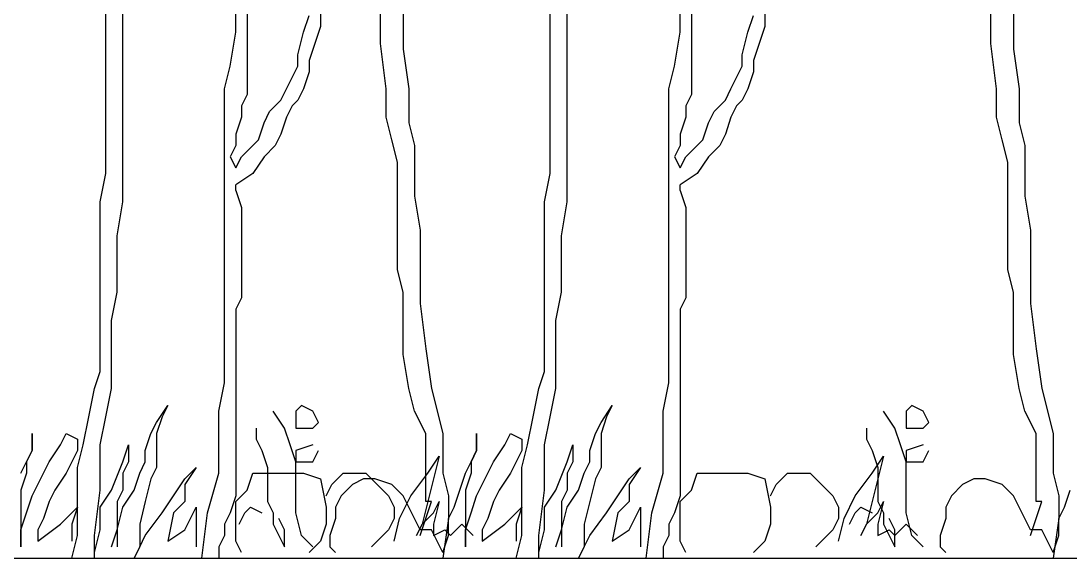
# Model space of a CAD drawing. Header units: millimetres. Extents: x 13268 to 164478, y 289082 to 363688.
# Drawn here: x 106673 to 111275, y 328505 to 330861 of the extents above; entities that cross this region are included whole.
import ezdxf

# ---------------------------------------------------------------- set-up
doc = ezdxf.new("R2010")
doc.units = ezdxf.units.MM
doc.layers.add('www.cad-blocks.net', color=7, linetype='Continuous')

# ---------------------------------------------------------------- blocks, each defined once
blk = doc.blocks.new('A$C44BD239E')
for p, q in [((3189, 2330.7), (3189, 2504.3)), ((5866.4, 2330.7), (5866.4, 2504.3)), ((1983.4, 2330.7), (1983.4, 2405.1)), ((2057.8, 2330.7), (2057.8, 2405.1)), ((2553.7, 2305.9), (2553.7, 2429.9)), ((2603.2, 2405.1), (2603.2, 2330.7)), ((2925.5, 2405.1), (2925.5, 2330.7)), ((3288.2, 2405.1), (3288.2, 2231.5)), ((3932.8, 2330.7), (3932.8, 2405.1)), ((4007.2, 2330.7), (4007.2, 2405.1)), ((4503.1, 2305.9), (4503.1, 2429.9)), ((4552.6, 2405.1), (4552.6, 2330.7)), ((4874.9, 2405.1), (4874.9, 2330.7)), ((5965.6, 2405.1), (5965.6, 2231.5)), ((2851.1, 2305.9), (2876, 2380.3)), ((4800.5, 2305.9), (4825.3, 2380.3)), ((1983.4, 2206.7), (1983.4, 2330.7)), ((2057.8, 2206.7), (2057.8, 2330.7)), ((2528.9, 2157.2), (2553.7, 2305.9)), ((2603.2, 2330.7), (2603.2, 2281.1)), ((2826.4, 2206.7), (2851.1, 2305.9)), ((2925.5, 2330.7), (2900.8, 2256.3)), ((3189, 2256.3), (3189, 2330.7)), ((3932.8, 2206.7), (3932.8, 2330.7)), ((4007.2, 2206.7), (4007.2, 2330.7)), ((4478.3, 2157.2), (4503.1, 2305.9)), ((4552.6, 2330.7), (4552.6, 2281.1)), ((4775.8, 2206.7), (4800.5, 2305.9)), ((4874.9, 2330.7), (4850.2, 2256.3)), ((5866.4, 2256.3), (5866.4, 2330.7)), ((2603.2, 2281.1), (2603.2, 2231.5)), ((2900.8, 2256.3), (2876, 2181.9)), ((3213.8, 2058), (3189, 2256.3)), ((4552.6, 2281.1), (4552.6, 2231.5)), ((4850.2, 2256.3), (4825.3, 2181.9)), ((5891.2, 2058), (5866.4, 2256.3)), ((2603.2, 2231.5), (2603.2, 2157.2)), ((3288.2, 2231.5), (3313, 2058)), ((4552.6, 2231.5), (4552.6, 2157.2)), ((5965.6, 2231.5), (5990.4, 2058)), ((1983.4, 2058), (1983.4, 2206.7)), ((2057.8, 2058), (2057.8, 2206.7)), ((2826.4, 2157.2), (2826.4, 2206.7)), ((2876, 2181.9), (2876, 2132.3)), ((3932.8, 2058), (3932.8, 2206.7)), ((4007.2, 2058), (4007.2, 2206.7)), ((4775.8, 2157.2), (4775.8, 2206.7)), ((4825.3, 2181.9), (4825.3, 2132.3)), ((2504, 2058), (2528.9, 2157.2)), ((2603.2, 2157.2), (2603.2, 2082.8)), ((2776.8, 2058), (2826.4, 2157.2)), ((2876, 2132.3), (2851.1, 2058)), ((4453.4, 2058), (4478.3, 2157.2)), ((4552.6, 2157.2), (4552.6, 2082.8)), ((4726.1, 2058), (4775.8, 2157.2)), ((4825.3, 2132.3), (4800.5, 2058)), ((2603.2, 2082.8), (2603.2, 2033.1)), ((4552.6, 2082.8), (4552.6, 2033.1)), ((1983.4, 1958.8), (1983.4, 2058)), ((2057.8, 1958.8), (2057.8, 2058)), ((2504, 1934), (2504, 2058)), ((2603.2, 2033.1), (2578.4, 1983.6)), ((2752, 2008.4), (2776.8, 2058)), ((2851.1, 2058), (2826.4, 2008.4)), ((3213.8, 1934), (3213.8, 2058)), ((3313, 2058), (3313, 1909.2)), ((3932.8, 1958.8), (3932.8, 2058)), ((4007.2, 1958.8), (4007.2, 2058)), ((4453.4, 1934), (4453.4, 2058)), ((4552.6, 2033.1), (4527.8, 1983.6)), ((4701.4, 2008.4), (4726.1, 2058)), ((4800.5, 2058), (4775.8, 2008.4)), ((5891.2, 1934), (5891.2, 2058)), ((5990.4, 2058), (5990.4, 1909.2)), ((2578.4, 1983.6), (2578.4, 1934)), ((2702.4, 1958.8), (2752, 2008.4)), ((2801.6, 1983.6), (2776.8, 1934)), ((2826.4, 2008.4), (2801.6, 1983.6)), ((4527.8, 1983.6), (4527.8, 1934)), ((4651.8, 1958.8), (4701.4, 2008.4)), ((4751, 1983.6), (4726.1, 1934)), ((4775.8, 2008.4), (4751, 1983.6)), ((1983.4, 1785.2), (1983.4, 1958.8)), ((2057.8, 1785.2), (2057.8, 1958.8)), ((2504, 1834.8), (2504, 1934)), ((2578.4, 1934), (2553.7, 1859.6)), ((2677.6, 1909.2), (2702.4, 1958.8)), ((2776.8, 1934), (2752, 1859.6)), ((3238.6, 1834.8), (3213.8, 1934)), ((3932.8, 1785.2), (3932.8, 1958.8)), ((4007.2, 1785.2), (4007.2, 1958.8)), ((4453.4, 1834.8), (4453.4, 1934)), ((4527.8, 1934), (4503.1, 1859.6)), ((4627, 1909.2), (4651.8, 1958.8)), ((4726.1, 1934), (4701.4, 1859.6)), ((5916.1, 1834.8), (5891.2, 1934)), ((2652.8, 1834.8), (2677.6, 1909.2)), ((3313, 1909.2), (3337.8, 1810)), ((4602.2, 1834.8), (4627, 1909.2)), ((5990.4, 1909.2), (6015.2, 1810)), ((2553.7, 1859.6), (2553.7, 1810)), ((2752, 1859.6), (2727.2, 1810)), ((4503.1, 1859.6), (4503.1, 1810)), ((4701.4, 1859.6), (4676.6, 1810)), ((2504, 1686), (2504, 1834.8)), ((2553.7, 1810), (2528.9, 1760.4)), ((2578.4, 1760.4), (2628.1, 1810)), ((2628.1, 1810), (2652.8, 1834.8)), ((2727.2, 1810), (2677.6, 1760.4)), ((3263.4, 1735.6), (3238.6, 1834.8)), ((3337.8, 1810), (3337.8, 1686)), ((4453.4, 1686), (4453.4, 1834.8)), ((4503.1, 1810), (4478.3, 1760.4)), ((4527.8, 1760.4), (4577.5, 1810)), ((4577.5, 1810), (4602.2, 1834.8)), ((4676.6, 1810), (4627, 1760.4)), ((5940.8, 1735.6), (5916.1, 1834.8)), ((6015.2, 1810), (6015.2, 1686)), ((1983.4, 1686), (1983.4, 1785.2)), ((2057.8, 1686), (2057.8, 1785.2)), ((2528.9, 1760.4), (2553.7, 1710.8)), ((2553.7, 1710.8), (2578.4, 1760.4)), ((2677.6, 1760.4), (2628.1, 1686)), ((3932.8, 1686), (3932.8, 1785.2)), ((4007.2, 1686), (4007.2, 1785.2)), ((4478.3, 1760.4), (4503.1, 1710.8)), ((4503.1, 1710.8), (4527.8, 1760.4)), ((4627, 1760.4), (4577.5, 1686)), ((3263.4, 1611.7), (3263.4, 1735.6)), ((5940.8, 1611.7), (5940.8, 1735.6)), ((1958.6, 1562), (1983.4, 1686)), ((2057.8, 1562), (2057.8, 1686)), ((2504, 1586.8), (2504, 1686)), ((2628.1, 1686), (2553.7, 1636.4)), ((3337.8, 1686), (3337.8, 1586.8)), ((3908, 1562), (3932.8, 1686)), ((4007.2, 1562), (4007.2, 1686)), ((4453.4, 1586.8), (4453.4, 1686)), ((4577.5, 1686), (4503.1, 1636.4)), ((6015.2, 1686), (6015.2, 1586.8)), ((2553.7, 1611.7), (2553.7, 1636.4)), ((2553.7, 1611.7), (2578.4, 1537.3)), ((3263.4, 1512.5), (3263.4, 1611.7)), ((4503.1, 1611.7), (4503.1, 1636.4)), ((4503.1, 1611.7), (4527.8, 1537.3)), ((5940.8, 1512.5), (5940.8, 1611.7)), ((2504, 1487.6), (2504, 1586.8)), ((3337.8, 1586.8), (3362.6, 1438.1)), ((4453.4, 1487.6), (4453.4, 1586.8)), ((6015.2, 1586.8), (6040, 1438.1)), ((1958.6, 1413.3), (1958.6, 1562)), ((2033, 1413.3), (2057.8, 1562)), ((2578.4, 1537.3), (2578.4, 1487.6)), ((3908, 1413.3), (3908, 1562)), ((3982.4, 1413.3), (4007.2, 1562)), ((4527.8, 1537.3), (4527.8, 1487.6)), ((2504, 1314.1), (2504, 1487.6)), ((2578.4, 1487.6), (2578.4, 1413.3)), ((3263.4, 1363.7), (3263.4, 1512.5)), ((4453.4, 1314.1), (4453.4, 1487.6)), ((4527.8, 1487.6), (4527.8, 1413.3)), ((5940.8, 1363.7), (5940.8, 1512.5)), ((3362.6, 1438.1), (3362.6, 1264.5)), ((6040, 1438.1), (6040, 1264.5)), ((1958.6, 1264.5), (1958.6, 1413.3)), ((2033, 1264.5), (2033, 1413.3)), ((2578.4, 1413.3), (2578.4, 1363.7)), ((3908, 1264.5), (3908, 1413.3)), ((3982.4, 1264.5), (3982.4, 1413.3)), ((4527.8, 1413.3), (4527.8, 1363.7)), ((2578.4, 1363.7), (2578.4, 1289.3)), ((3263.4, 1264.5), (3263.4, 1363.7)), ((4527.8, 1363.7), (4527.8, 1289.3)), ((5940.8, 1264.5), (5940.8, 1363.7)), ((2504, 1115.7), (2504, 1314.1)), ((2578.4, 1289.3), (2578.4, 1239.8)), ((4453.4, 1115.7), (4453.4, 1314.1)), ((4527.8, 1289.3), (4527.8, 1239.8)), ((1958.6, 1165.4), (1958.6, 1264.5)), ((2033, 1165.4), (2033, 1264.5)), ((3288.2, 1165.4), (3263.4, 1264.5)), ((3362.6, 1264.5), (3362.6, 1115.7)), ((3908, 1165.4), (3908, 1264.5)), ((3982.4, 1165.4), (3982.4, 1264.5)), ((5965.6, 1165.4), (5940.8, 1264.5)), ((6040, 1264.5), (6040, 1115.7)), ((2578.4, 1239.8), (2578.4, 1140.6)), ((4527.8, 1239.8), (4527.8, 1140.6)), ((1958.6, 1041.4), (1958.6, 1165.4)), ((2008.2, 1041.4), (2033, 1165.4)), ((3288.2, 1066.2), (3288.2, 1165.4)), ((3908, 1041.4), (3908, 1165.4)), ((3957.6, 1041.4), (3982.4, 1165.4)), ((5965.6, 1066.2), (5965.6, 1165.4)), ((2504, 892.6), (2504, 1115.7)), ((2578.4, 1140.6), (2553.7, 1091)), ((3362.6, 1115.7), (3387.3, 917.4)), ((4453.4, 892.6), (4453.4, 1115.7)), ((4527.8, 1140.6), (4503.1, 1091)), ((6040, 1115.7), (6064.8, 917.4)), ((2553.7, 1091), (2553.7, 1016.6)), ((3288.2, 892.6), (3288.2, 1066.2)), ((4503.1, 1091), (4503.1, 1016.6)), ((5965.6, 892.6), (5965.6, 1066.2)), ((1958.6, 917.4), (1958.6, 1041.4)), ((2008.2, 917.4), (2008.2, 1041.4)), ((2553.7, 1016.6), (2553.7, 942.2)), ((3908, 917.4), (3908, 1041.4)), ((3957.6, 917.4), (3957.6, 1041.4)), ((4503.1, 1016.6), (4503.1, 942.2)), ((2553.7, 942.2), (2553.7, 892.6)), ((4503.1, 942.2), (4503.1, 892.6)), ((1958.6, 818.2), (1958.6, 917.4)), ((2008.2, 818.2), (2008.2, 917.4)), ((2504, 768.6), (2504, 892.6)), ((2553.7, 892.6), (2553.7, 818.2)), ((3313, 743.8), (3288.2, 892.6)), ((3387.3, 917.4), (3412.2, 743.8)), ((3908, 818.2), (3908, 917.4)), ((3957.6, 818.2), (3957.6, 917.4)), ((4453.4, 768.6), (4453.4, 892.6)), ((4503.1, 892.6), (4503.1, 818.2)), ((5990.4, 743.8), (5965.6, 892.6)), ((6064.8, 917.4), (6089.6, 743.8)), ((1933.8, 743.8), (1958.6, 818.2)), ((2008.2, 743.8), (2008.2, 818.2)), ((2553.7, 818.2), (2553.7, 768.6)), ((3883.2, 743.8), (3908, 818.2)), ((3957.6, 743.8), (3957.6, 818.2)), ((4503.1, 818.2), (4503.1, 768.6)), ((1909.1, 619.9), (1933.8, 743.8)), ((1983.4, 619.9), (2008.2, 743.8)), ((2479.3, 644.7), (2504, 768.6)), ((2553.7, 768.6), (2553.7, 743.8)), ((2553.7, 743.8), (2553.7, 669.4)), ((3337.8, 644.7), (3313, 743.8)), ((3412.2, 743.8), (3461.7, 545.5)), ((3858.4, 619.9), (3883.2, 743.8)), ((3932.8, 619.9), (3957.6, 743.8)), ((4428.7, 644.7), (4453.4, 768.6)), ((4503.1, 768.6), (4503.1, 743.8)), ((4503.1, 743.8), (4503.1, 669.4)), ((6015.2, 644.7), (5990.4, 743.8)), ((6089.6, 743.8), (6139.1, 545.5)), ((2206.6, 595.1), (2256.2, 669.4)), ((2256.2, 669.4), (2231.3, 619.9)), ((2479.3, 495.9), (2479.3, 644.7)), ((2553.7, 669.4), (2553.7, 619.9)), ((2767.5, 570.3), (2718, 644.7)), ((2841.9, 669.4), (2817.2, 644.7)), ((2817.2, 644.7), (2817.2, 570.3)), ((2891.5, 644.7), (2841.9, 669.4)), ((2916.3, 595.1), (2891.5, 644.7)), ((3387.3, 545.5), (3337.8, 644.7)), ((4156, 595.1), (4205.5, 669.4)), ((4205.5, 669.4), (4180.7, 619.9)), ((4428.7, 495.9), (4428.7, 644.7)), ((4503.1, 669.4), (4503.1, 619.9)), ((5444.9, 570.3), (5395.4, 644.7)), ((5519.3, 669.4), (5494.6, 644.7)), ((5494.6, 644.7), (5494.6, 570.3)), ((5569, 644.7), (5519.3, 669.4)), ((5593.7, 595.1), (5569, 644.7)), ((6064.8, 545.5), (6015.2, 644.7)), ((1884.2, 495.9), (1909.1, 619.9)), ((1958.6, 495.9), (1983.4, 619.9)), ((2231.3, 619.9), (2206.6, 545.5)), ((2553.7, 619.9), (2553.7, 570.3)), ((3833.6, 495.9), (3858.4, 619.9)), ((3908, 495.9), (3932.8, 619.9)), ((4180.7, 619.9), (4156, 545.5)), ((4503.1, 619.9), (4503.1, 570.3)), ((2181.8, 545.5), (2206.6, 595.1)), ((2553.7, 570.3), (2553.7, 495.9)), ((2643.6, 570.3), (2643.6, 520.7)), ((2792.3, 495.9), (2767.5, 570.3)), ((2817.2, 570.3), (2891.5, 570.3)), ((2891.5, 570.3), (2916.3, 595.1)), ((4131.2, 545.5), (4156, 595.1)), ((4503.1, 570.3), (4503.1, 495.9)), ((5321, 570.3), (5321, 520.7)), ((5469.8, 495.9), (5444.9, 570.3)), ((5494.6, 570.3), (5569, 570.3)), ((5569, 570.3), (5593.7, 595.1)), ((1661.1, 471.1), (1661.1, 545.5)), ((1661.1, 545.5), (1661.1, 471.1)), ((1785.1, 495.9), (1809.9, 545.5)), ((1809.9, 545.5), (1859.4, 520.7)), ((1859.4, 520.7), (1859.4, 471.1)), ((2157, 471.1), (2181.8, 545.5)), ((2206.6, 545.5), (2206.6, 495.9)), ((2643.6, 520.7), (2668.4, 471.1)), ((3387.3, 446.3), (3387.3, 545.5)), ((3461.7, 545.5), (3461.7, 371.9)), ((3610.5, 471.1), (3610.5, 545.5)), ((3610.5, 545.5), (3610.5, 471.1)), ((3734.5, 495.9), (3759.2, 545.5)), ((3759.2, 545.5), (3808.8, 520.7)), ((3808.8, 520.7), (3808.8, 471.1)), ((4106.3, 471.1), (4131.2, 545.5)), ((4156, 545.5), (4156, 495.9)), ((5321, 520.7), (5345.8, 471.1)), ((6064.8, 446.3), (6064.8, 545.5)), ((6139.1, 545.5), (6139.1, 371.9)), ((1636.3, 421.5), (1661.1, 471.1)), ((1661.1, 471.1), (1636.3, 421.5)), ((1735.5, 421.5), (1785.1, 495.9)), ((1859.4, 471.1), (1834.7, 421.5)), ((1859.4, 396.7), (1884.2, 495.9)), ((1958.6, 396.7), (1958.6, 495.9)), ((2057.8, 421.5), (2082.6, 495.9)), ((2082.6, 495.9), (2082.6, 421.5)), ((2157, 421.5), (2157, 471.1)), ((2206.6, 495.9), (2206.6, 446.3)), ((2479.3, 371.9), (2479.3, 495.9)), ((2553.7, 495.9), (2553.7, 446.3)), ((2668.4, 471.1), (2693.1, 396.7)), ((2817.2, 421.5), (2792.3, 495.9)), ((2891.5, 495.9), (2817.2, 471.1)), ((2817.2, 471.1), (2817.2, 421.5)), ((2891.5, 421.5), (2916.3, 471.1)), ((3585.7, 421.5), (3610.5, 471.1)), ((3610.5, 471.1), (3585.7, 421.5)), ((3684.9, 421.5), (3734.5, 495.9)), ((3808.8, 471.1), (3784.1, 421.5)), ((3808.8, 396.7), (3833.6, 495.9)), ((3908, 396.7), (3908, 495.9)), ((4007.2, 421.5), (4032, 495.9)), ((4032, 495.9), (4032, 421.5)), ((4106.3, 421.5), (4106.3, 471.1)), ((4156, 495.9), (4156, 446.3)), ((4428.7, 371.9), (4428.7, 495.9)), ((4503.1, 495.9), (4503.1, 446.3)), ((5345.8, 471.1), (5370.6, 396.7)), ((5494.6, 421.5), (5469.8, 495.9)), ((5569, 495.9), (5494.6, 471.1)), ((5494.6, 471.1), (5494.6, 421.5)), ((5569, 421.5), (5593.7, 471.1)), ((1611.5, 371.9), (1636.3, 421.5)), ((1636.3, 421.5), (1636.3, 371.9)), ((1710.7, 371.9), (1735.5, 421.5)), ((1834.7, 421.5), (1809.9, 371.9)), ((2008.2, 297.5), (2057.8, 421.5)), ((2082.6, 421.5), (2057.8, 371.9)), ((2132.2, 371.9), (2157, 421.5)), ((2206.6, 446.3), (2206.6, 396.7)), ((2553.7, 446.3), (2553.7, 371.9)), ((2817.2, 421.5), (2891.5, 421.5)), ((2817.2, 371.9), (2817.2, 421.5)), ((3387.3, 347.2), (3387.3, 446.3)), ((3396.6, 371.9), (3446.2, 446.3)), ((3446.2, 446.3), (3421.4, 347.2)), ((3560.9, 371.9), (3585.7, 421.5)), ((3585.7, 421.5), (3585.7, 371.9)), ((3660.1, 371.9), (3684.9, 421.5)), ((3784.1, 421.5), (3759.2, 371.9)), ((3957.6, 297.5), (4007.2, 421.5)), ((4032, 421.5), (4007.2, 371.9)), ((4081.6, 371.9), (4106.3, 421.5)), ((4156, 446.3), (4156, 396.7)), ((4503.1, 446.3), (4503.1, 371.9)), ((5346, 371.9), (5395.6, 446.3)), ((5395.6, 446.3), (5370.8, 347.2)), ((5494.6, 421.5), (5569, 421.5)), ((5494.6, 371.9), (5494.6, 421.5)), ((6064.8, 347.2), (6064.8, 446.3)), ((1636.3, 371.9), (1611.5, 297.5)), ((1685.9, 322.3), (1710.7, 371.9)), ((1809.9, 371.9), (1760.3, 297.5)), ((1859.4, 297.5), (1859.4, 396.7)), ((1958.6, 297.5), (1958.6, 396.7)), ((2057.8, 371.9), (2057.8, 297.5)), ((2107.4, 297.5), (2132.2, 371.9)), ((2206.6, 396.7), (2181.8, 347.2)), ((2330.5, 347.2), (2380.1, 396.7)), ((2380.1, 396.7), (2330.5, 322.3)), ((2429.7, 198.4), (2479.3, 371.9)), ((2553.7, 371.9), (2553.7, 322.3)), ((2603.2, 297.5), (2628.1, 371.9)), ((2628.1, 371.9), (2702.4, 371.9)), ((2693.1, 396.7), (2693.1, 322.3)), ((2702.4, 371.9), (2776.8, 371.9)), ((2776.8, 371.9), (2851.1, 371.9)), ((2817.2, 322.3), (2817.2, 371.9)), ((2851.1, 371.9), (2925.5, 347.2)), ((2975.2, 322.3), (3024.7, 371.9)), ((3024.7, 371.9), (3074.3, 371.9)), ((3074.3, 371.9), (3123.9, 371.9)), ((3123.9, 371.9), (3223.1, 272.8)), ((3322.3, 272.8), (3396.6, 371.9)), ((3461.7, 371.9), (3486.5, 272.8)), ((3536.1, 297.5), (3560.9, 371.9)), ((3585.7, 371.9), (3560.9, 297.5)), ((3635.3, 322.3), (3660.1, 371.9)), ((3759.2, 371.9), (3709.7, 297.5)), ((3808.8, 297.5), (3808.8, 396.7)), ((3908, 297.5), (3908, 396.7)), ((4007.2, 371.9), (4007.2, 297.5)), ((4056.8, 297.5), (4081.6, 371.9)), ((4156, 396.7), (4131.2, 347.2)), ((4279.9, 347.2), (4329.5, 396.7)), ((4329.5, 396.7), (4279.9, 322.3)), ((4379.1, 198.4), (4428.7, 371.9)), ((4503.1, 371.9), (4503.1, 322.3)), ((4552.6, 297.5), (4577.5, 371.9)), ((4577.5, 371.9), (4651.8, 371.9)), ((4651.8, 371.9), (4726.1, 371.9)), ((4726.1, 371.9), (4800.5, 371.9)), ((4800.5, 371.9), (4874.9, 347.2)), ((4924.5, 322.3), (4974.1, 371.9)), ((4974.1, 371.9), (5023.7, 371.9)), ((5023.7, 371.9), (5073.2, 371.9)), ((5073.2, 371.9), (5172.4, 272.8)), ((5271.6, 272.8), (5346, 371.9)), ((5370.6, 396.7), (5370.6, 322.3)), ((5494.6, 322.3), (5494.6, 371.9)), ((6139.1, 371.9), (6164, 272.8)), ((1661.1, 272.8), (1685.9, 322.3)), ((2181.8, 347.2), (2157, 248)), ((2280.9, 272.8), (2330.5, 347.2)), ((2330.5, 322.3), (2330.5, 248)), ((2553.7, 322.3), (2553.7, 272.8)), ((2693.1, 322.3), (2693.1, 248)), ((2817.2, 248), (2817.2, 322.3)), ((2925.5, 347.2), (2950.3, 223.1)), ((2950.3, 272.8), (2975.2, 322.3)), ((3065.1, 322.3), (3015.5, 272.8)), ((3114.6, 347.2), (3065.1, 322.3)), ((3164.3, 347.2), (3114.6, 347.2)), ((3238.6, 322.3), (3164.3, 347.2)), ((3288.2, 272.8), (3238.6, 322.3)), ((3387.3, 248), (3387.3, 347.2)), ((3421.4, 347.2), (3396.6, 248)), ((3610.5, 272.8), (3635.3, 322.3)), ((4131.2, 347.2), (4106.3, 248)), ((4230.3, 272.8), (4279.9, 347.2)), ((4279.9, 322.3), (4279.9, 248)), ((4503.1, 322.3), (4503.1, 272.8)), ((4874.9, 347.2), (4899.7, 223.1)), ((4899.7, 272.8), (4924.5, 322.3)), ((5370.8, 347.2), (5346, 248)), ((5370.6, 322.3), (5370.6, 248)), ((5494.6, 248), (5494.6, 322.3)), ((5742.5, 322.3), (5692.9, 272.8)), ((5792, 347.2), (5742.5, 322.3)), ((5841.7, 347.2), (5792, 347.2)), ((5916.1, 322.3), (5841.7, 347.2)), ((5965.6, 272.8), (5916.1, 322.3)), ((6064.8, 248), (6064.8, 347.2)), ((1611.5, 297.5), (1611.5, 248)), ((1760.3, 297.5), (1735.5, 248)), ((1859.4, 99.2), (1859.4, 297.5)), ((1933.8, 99.2), (1958.6, 297.5)), ((1958.6, 223.1), (2008.2, 297.5)), ((2057.8, 297.5), (2033, 248)), ((2057.8, 223.1), (2107.4, 297.5)), ((2553.7, 248), (2603.2, 297.5)), ((3511.4, 223.1), (3536.1, 297.5)), ((3560.9, 297.5), (3560.9, 248)), ((3709.7, 297.5), (3684.9, 248)), ((3808.8, 99.2), (3808.8, 297.5)), ((3883.2, 99.2), (3908, 297.5)), ((3908, 223.1), (3957.6, 297.5)), ((4007.2, 297.5), (3982.4, 248)), ((4007.2, 223.1), (4056.8, 297.5)), ((4503.1, 248), (4552.6, 297.5)), ((6188.8, 223.1), (6213.5, 297.5)), ((1611.5, 248), (1611.5, 173.6)), ((1636.3, 198.4), (1661.1, 272.8)), ((1735.5, 248), (1710.7, 173.6)), ((2033, 248), (2033, 198.4)), ((2157, 248), (2132.2, 148.8)), ((2231.3, 198.4), (2280.9, 272.8)), ((2330.5, 248), (2280.9, 198.4)), ((2553.7, 272.8), (2528.9, 198.4)), ((2553.7, 198.4), (2553.7, 248)), ((2693.1, 248), (2718, 198.4)), ((2817.2, 198.4), (2817.2, 248)), ((3015.5, 272.8), (2990.7, 223.1)), ((3223.1, 272.8), (3247.9, 223.1)), ((3272.6, 173.6), (3322.3, 272.8)), ((3313, 223.1), (3288.2, 272.8)), ((3362.6, 99.2), (3412.2, 248)), ((3396.6, 248), (3371.8, 148.8)), ((3412.2, 248), (3387.3, 248)), ((3421.4, 198.4), (3446.2, 248)), ((3446.2, 248), (3421.4, 148.8)), ((3486.5, 272.8), (3486.5, 173.6)), ((3560.9, 248), (3560.9, 173.6)), ((3585.7, 198.4), (3610.5, 272.8)), ((3684.9, 248), (3660.1, 173.6)), ((3982.4, 248), (3982.4, 198.4)), ((4106.3, 248), (4081.6, 148.8)), ((4180.7, 198.4), (4230.3, 272.8)), ((4279.9, 248), (4230.3, 198.4)), ((4503.1, 272.8), (4478.3, 198.4)), ((4503.1, 198.4), (4503.1, 248)), ((5172.4, 272.8), (5197.3, 223.1)), ((5222, 173.6), (5271.6, 272.8)), ((5346, 248), (5321.2, 148.8)), ((5370.6, 248), (5395.4, 198.4)), ((5370.8, 198.4), (5395.6, 248)), ((5395.6, 248), (5370.8, 148.8)), ((5494.6, 198.4), (5494.6, 248)), ((5692.9, 272.8), (5668.1, 223.1)), ((5990.4, 223.1), (5965.6, 272.8)), ((6040, 99.2), (6089.6, 248)), ((6089.6, 248), (6064.8, 248)), ((6164, 272.8), (6164, 173.6)), ((1611.5, 124), (1636.3, 198.4)), ((1809.9, 173.6), (1859.4, 223.1)), ((1859.4, 223.1), (1834.7, 148.8)), ((1958.6, 124), (1958.6, 223.1)), ((2033, 124), (2057.8, 223.1)), ((2033, 198.4), (2033, 124)), ((2157, 99.2), (2231.3, 198.4)), ((2280.9, 198.4), (2256.2, 74.4)), ((2330.5, 124), (2380.1, 223.1)), ((2380.1, 223.1), (2380.1, 148.8)), ((2404.9, 0), (2429.7, 198.4)), ((2528.9, 198.4), (2504, 148.8)), ((2553.7, 124), (2553.7, 198.4)), ((2569.2, 148.8), (2594, 198.4)), ((2594, 198.4), (2618.8, 223.1)), ((2618.8, 223.1), (2668.4, 198.4)), ((2718, 198.4), (2718, 148.8)), ((2841.9, 99.2), (2817.2, 198.4)), ((2950.3, 223.1), (2950.3, 148.8)), ((2990.7, 223.1), (2990.7, 173.6)), ((3247.9, 223.1), (3247.9, 173.6)), ((3337.8, 173.6), (3313, 223.1)), ((3371.8, 148.8), (3421.4, 198.4)), ((3486.5, 173.6), (3511.4, 223.1)), ((3560.9, 124), (3585.7, 198.4)), ((3759.2, 173.6), (3808.8, 223.1)), ((3808.8, 223.1), (3784.1, 148.8)), ((3908, 124), (3908, 223.1)), ((3982.4, 124), (4007.2, 223.1)), ((3982.4, 198.4), (3982.4, 124)), ((4106.3, 99.2), (4180.7, 198.4)), ((4230.3, 198.4), (4205.5, 74.4)), ((4279.9, 124), (4329.5, 223.1)), ((4329.5, 223.1), (4329.5, 148.8)), ((4354.3, 0), (4379.1, 198.4)), ((4478.3, 198.4), (4453.4, 148.8)), ((4503.1, 124), (4503.1, 198.4)), ((4899.7, 223.1), (4899.7, 148.8)), ((5197.3, 223.1), (5197.3, 173.6)), ((5246.6, 148.8), (5271.4, 198.4)), ((5271.4, 198.4), (5296.2, 223.1)), ((5296.2, 223.1), (5345.8, 198.4)), ((5321.2, 148.8), (5370.8, 198.4)), ((5395.4, 198.4), (5395.4, 148.8)), ((5519.3, 99.2), (5494.6, 198.4)), ((5668.1, 223.1), (5668.1, 173.6)), ((6015.2, 173.6), (5990.4, 223.1)), ((6164, 173.6), (6188.8, 223.1)), ((1611.5, 173.6), (1611.5, 99.2)), ((1710.7, 173.6), (1685.9, 124)), ((1685.9, 74.4), (1785.1, 148.8)), ((1785.1, 148.8), (1809.9, 173.6)), ((1834.7, 148.8), (1834.7, 74.4)), ((2132.2, 148.8), (2132.2, 49.6)), ((2380.1, 148.8), (2380.1, 99.2)), ((2504, 148.8), (2504, 99.2)), ((2718, 148.8), (2742.8, 99.2)), ((2767.5, 124), (2742.8, 173.6)), ((2950.3, 148.8), (2925.5, 74.4)), ((2990.7, 173.6), (2965.9, 99.2)), ((3247.9, 173.6), (3223.1, 124)), ((3247.9, 74.4), (3272.6, 173.6)), ((3362.6, 124), (3337.8, 173.6)), ((3371.8, 148.8), (3347, 99.2)), ((3347, 99.2), (3371.8, 148.8)), ((3421.4, 148.8), (3421.4, 99.2)), ((3486.5, 173.6), (3461.7, 0)), ((3486.5, 99.2), (3486.5, 173.6)), ((3495.8, 99.2), (3545.3, 148.8)), ((3545.3, 148.8), (3595, 99.2)), ((3560.9, 173.6), (3560.9, 99.2)), ((3660.1, 173.6), (3635.3, 124)), ((3635.3, 74.4), (3734.5, 148.8)), ((3734.5, 148.8), (3759.2, 173.6)), ((3784.1, 148.8), (3784.1, 74.4)), ((4081.6, 148.8), (4081.6, 49.6)), ((4329.5, 148.8), (4329.5, 99.2)), ((4453.4, 148.8), (4453.4, 99.2)), ((4899.7, 148.8), (4874.9, 74.4)), ((5197.3, 173.6), (5172.4, 124)), ((5197.3, 74.4), (5222, 173.6)), ((5321.2, 148.8), (5296.4, 99.2)), ((5296.4, 99.2), (5321.2, 148.8)), ((5370.8, 148.8), (5370.8, 99.2)), ((5395.4, 148.8), (5420.2, 99.2)), ((5444.9, 124), (5420.2, 173.6)), ((5445.2, 99.2), (5494.7, 148.8)), ((5494.7, 148.8), (5544.4, 99.2)), ((5668.1, 173.6), (5643.3, 99.2)), ((6040, 124), (6015.2, 173.6)), ((6164, 173.6), (6139.1, 0)), ((6164, 99.2), (6164, 173.6)), ((1611.5, 49.6), (1611.5, 124)), ((1611.5, 99.2), (1611.5, 49.6)), ((1685.9, 124), (1685.9, 74.4)), ((1834.7, 0), (1859.4, 99.2)), ((1933.8, 24.8), (1958.6, 124)), ((1933.8, 0), (1933.8, 99.2)), ((2008.2, 49.6), (2033, 124)), ((2033, 124), (2033, 49.6)), ((2132.2, 49.6), (2157, 99.2)), ((2256.2, 74.4), (2330.5, 124)), ((2380.1, 99.2), (2380.1, 49.6)), ((2504, 99.2), (2479.3, 49.6)), ((2553.7, 74.4), (2553.7, 124)), ((2742.8, 99.2), (2767.5, 49.6)), ((2767.5, 49.6), (2767.5, 124)), ((2891.5, 49.6), (2841.9, 99.2)), ((2965.9, 99.2), (2965.9, 49.6)), ((3223.1, 124), (3173.5, 74.4)), ((3412.2, 124), (3362.6, 124)), ((3437, 74.4), (3412.2, 124)), ((3421.4, 99.2), (3471, 124)), ((3461.7, 24.8), (3486.5, 99.2)), ((3471, 124), (3495.8, 99.2)), ((3560.9, 49.6), (3560.9, 124)), ((3560.9, 99.2), (3560.9, 49.6)), ((3635.3, 124), (3635.3, 74.4)), ((3784.1, 0), (3808.8, 99.2)), ((3883.2, 24.8), (3908, 124)), ((3883.2, 0), (3883.2, 99.2)), ((3957.6, 49.6), (3982.4, 124)), ((3982.4, 124), (3982.4, 49.6)), ((4081.6, 49.6), (4106.3, 99.2)), ((4205.5, 74.4), (4279.9, 124)), ((4329.5, 99.2), (4329.5, 49.6)), ((4453.4, 99.2), (4428.7, 49.6)), ((4503.1, 74.4), (4503.1, 124)), ((5172.4, 124), (5122.9, 74.4)), ((5370.8, 99.2), (5420.4, 124)), ((5420.2, 99.2), (5444.9, 49.6)), ((5420.4, 124), (5445.2, 99.2)), ((5444.9, 49.6), (5444.9, 124)), ((5569, 49.6), (5519.3, 99.2)), ((5643.3, 99.2), (5643.3, 49.6)), ((6089.6, 124), (6040, 124)), ((6114.4, 74.4), (6089.6, 124)), ((6139.1, 24.8), (6164, 99.2)), ((2132.2, 49.6), (2107.4, 0)), ((2107.4, 0), (2132.2, 49.6)), ((2479.3, 49.6), (2479.3, 0)), ((2578.4, 24.8), (2553.7, 74.4)), ((2925.5, 74.4), (2876, 24.8)), ((2965.9, 49.6), (2990.7, 24.8)), ((3173.5, 74.4), (3148.7, 49.6)), ((3461.7, 24.8), (3437, 74.4)), ((4081.6, 49.6), (4056.8, 0)), ((4056.8, 0), (4081.6, 49.6)), ((4428.7, 49.6), (4428.7, 0)), ((4527.8, 24.8), (4503.1, 74.4)), ((4874.9, 74.4), (4825.3, 24.8)), ((5122.9, 74.4), (5098.1, 49.6)), ((5643.3, 49.6), (5668.1, 24.8)), ((6139.1, 24.8), (6114.4, 74.4))]:
    blk.add_line(p, q)
blk = doc.blocks.new('format')
at = {"layer": 'www.cad-blocks.net', "color": 155, "true_color": 0x546d8e}
blk.add_line((20725.9, 328505.2), (164196.1, 328505.2), dxfattribs=at)

msp = doc.modelspace()

# ---------------------------------------------------------------- block references
for name, p in [('format', (0, 0)), ('A$C44BD239E', (105061.7, 328505.2))]:
    msp.add_blockref(name, p)

doc.saveas('drawing.dxf')
